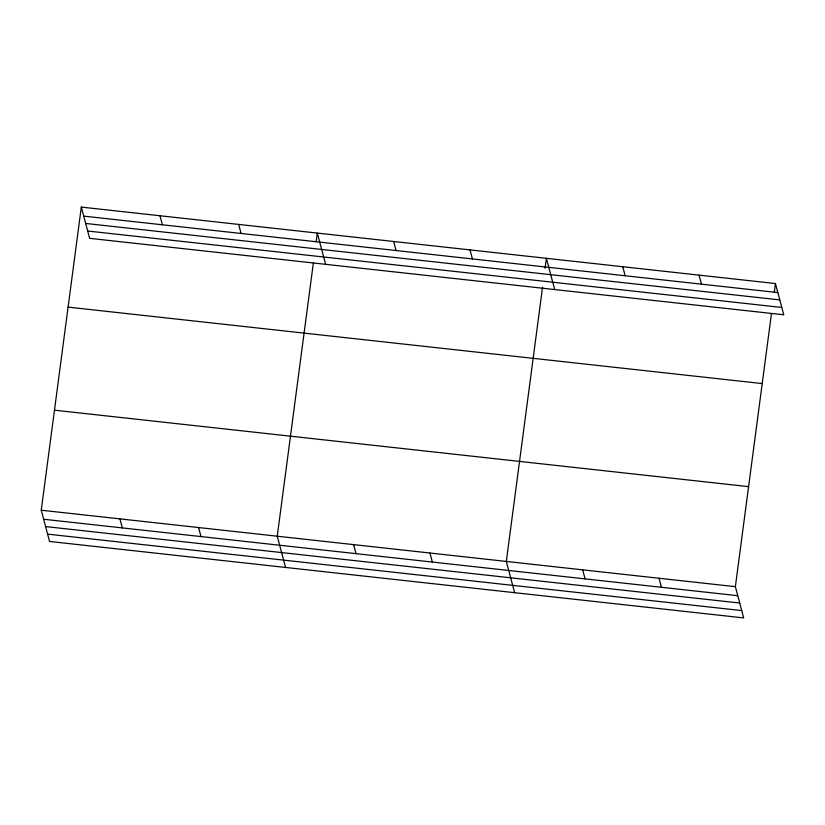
<?xml version="1.0" encoding="UTF-8"?>
<svg xmlns="http://www.w3.org/2000/svg" width="825" height="825" viewBox="0 0 825 825"><rect width="100%" height="100%" fill="white"/><g stroke="black" fill="none" stroke-linecap="round" stroke-linejoin="round"><path stroke-width="1.24" d="M771.468 313.552L735.374 586.668L743.686 617.915L49.562 541.458L41.25 510.211L81.314 207.085L775.438 283.542L783.75 314.789L89.626 238.332L81.314 207.085M313.345 263.093L277.252 536.209L285.563 567.456M316.161 241.838L317.316 233.083L325.627 264.33M542.572 287.069L506.313 561.433L514.625 592.68M545.057 268.321L546.377 258.318L554.689 289.554M774.283 292.298L775.438 283.542M83.717 216.129L777.841 292.576M85.666 223.451L779.79 299.908M87.677 231.01L781.801 307.457M68.093 307.117L762.217 383.573M54.471 410.18L748.595 486.637M41.25 510.211L735.374 586.668M43.653 519.245L737.777 595.702M45.602 526.577L739.726 603.034M47.613 534.126L741.737 610.583M699.084 275.127L701.487 284.171M622.731 266.722L625.133 275.756M659.02 578.253L661.423 587.287M582.667 569.848L585.069 578.882M470.023 249.903L472.426 258.937M393.669 241.498L396.072 250.532M429.959 553.028L432.362 562.062M353.605 544.613L356.008 553.647M238.652 224.421L241.055 233.454M159.978 215.758L162.381 224.792M198.588 527.546L200.991 536.58M119.914 518.873L122.317 527.918"/></g></svg>
